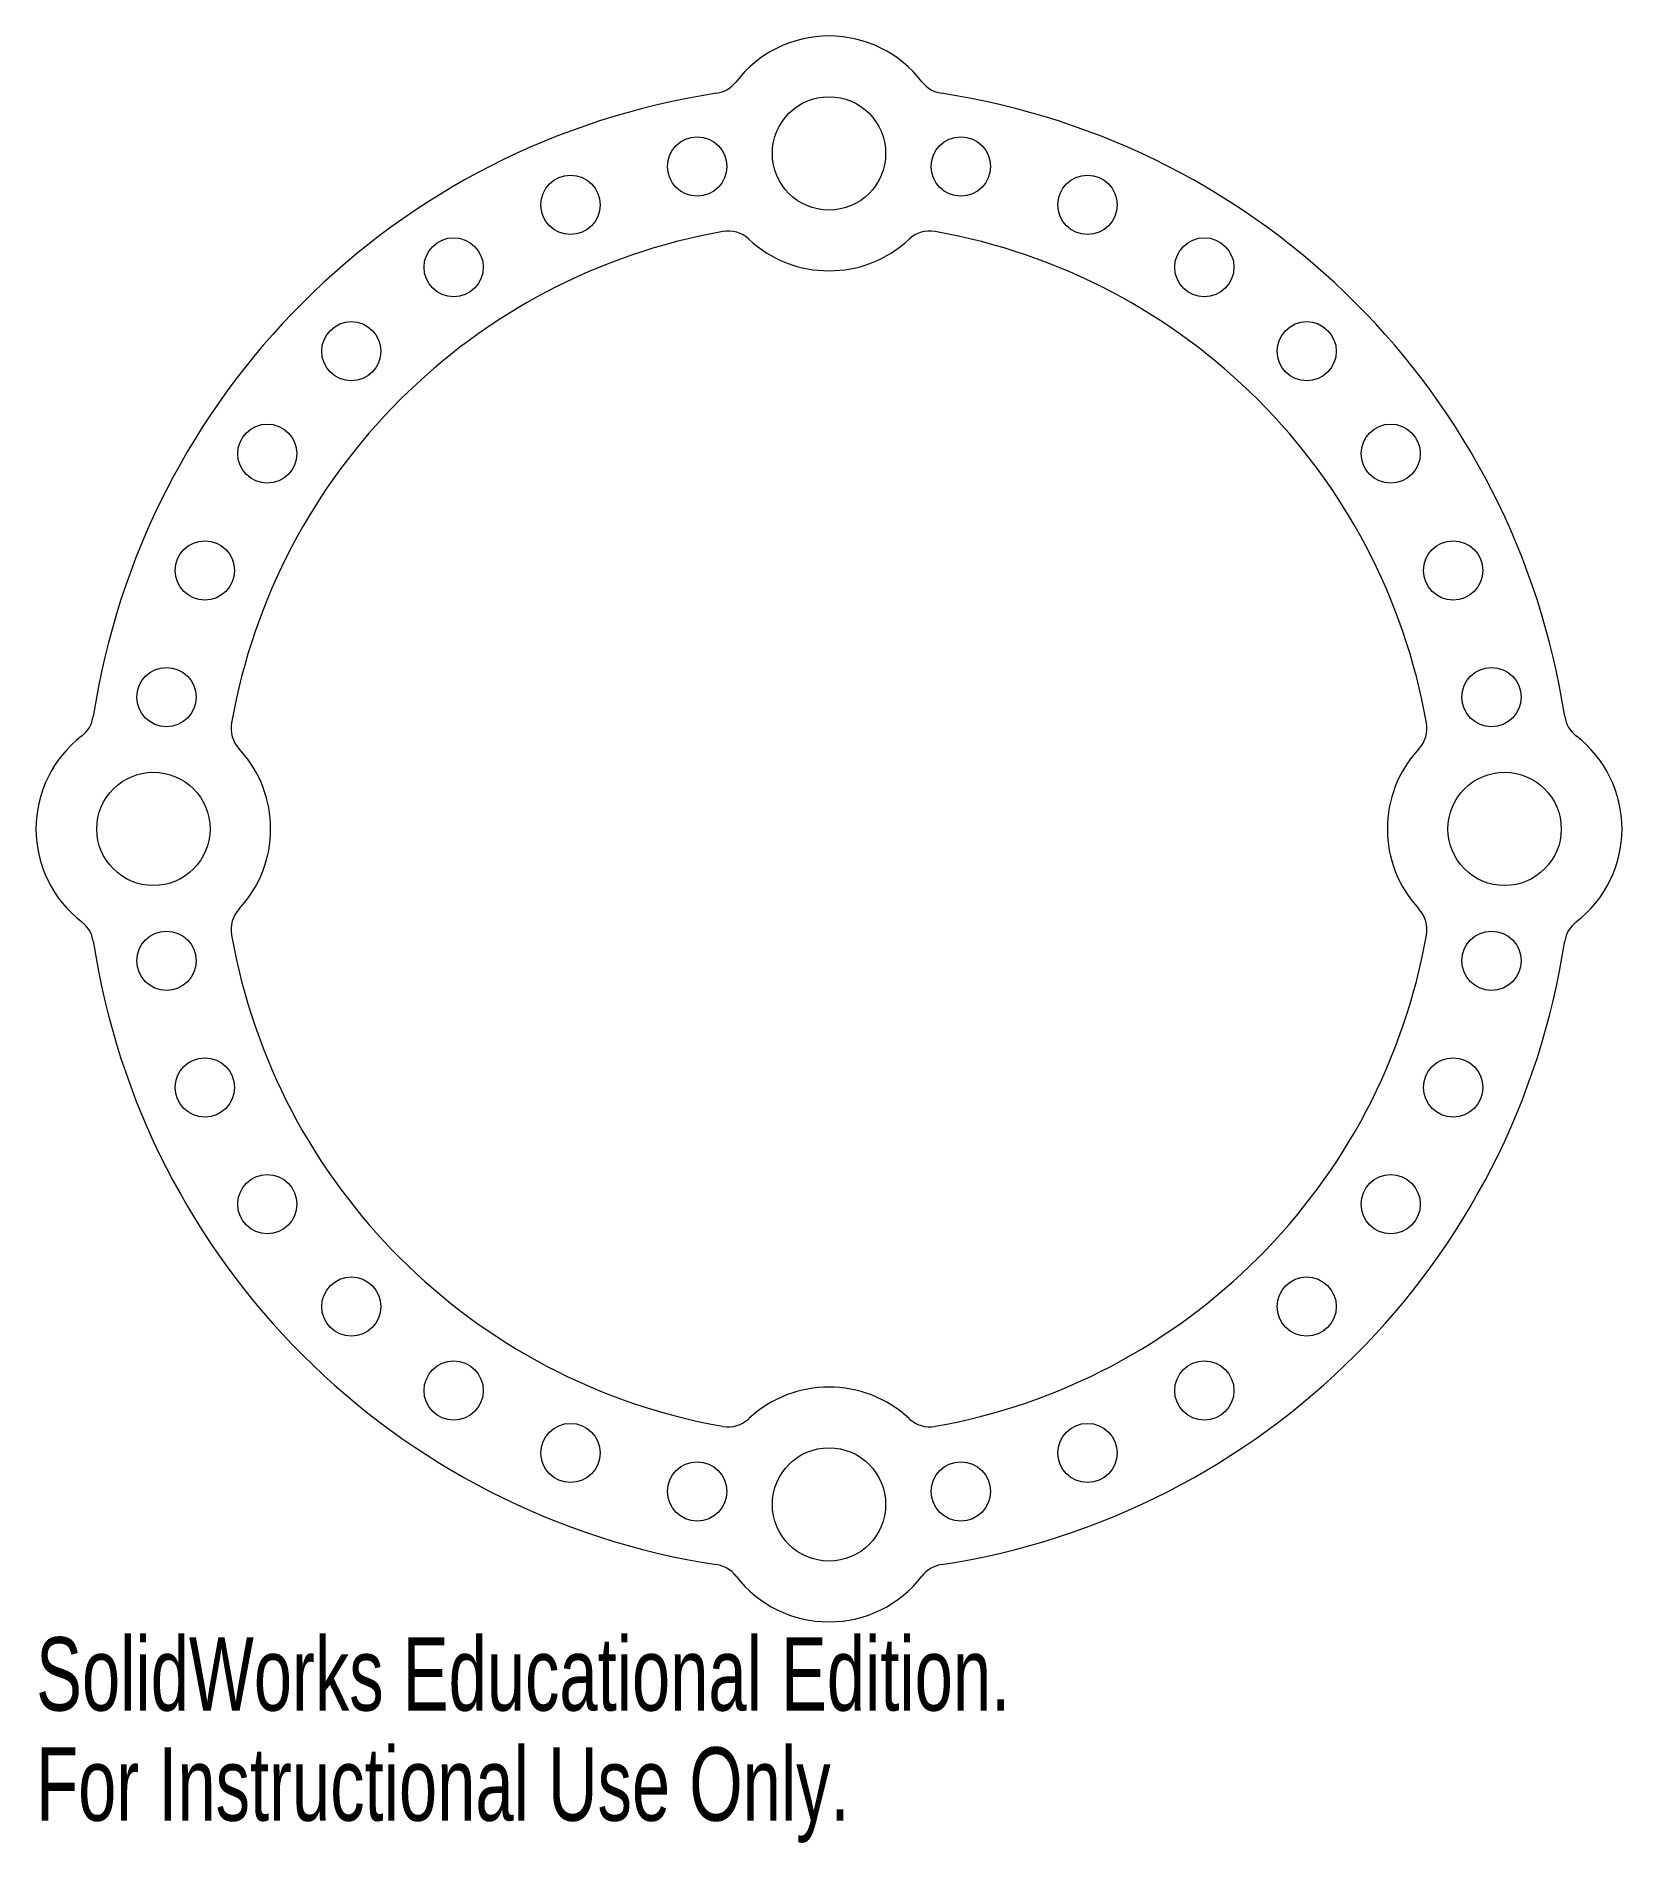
# Model space of a CAD drawing. Header units: millimetres. Extents: x -52 to 52, y -67 to 52.
import ezdxf

# ---------------------------------------------------------------- set-up
doc = ezdxf.new("R2010")
doc.units = ezdxf.units.MM
doc.styles.add('SLDTEXTSTYLE0', font='TXT', dxfattribs={"width": 0.7})

msp = doc.modelspace()

# ---------------------------------------------------------------- linework, layer by layer
at = {"color": 7, "linetype": 'Continuous', "lineweight": 15}
for centre, radius in [((0, 44.48), 3.73), ((-8.68, 43.62), 1.95), ((8.68, 43.62), 1.95), ((-17.02, 41.09), 1.95), ((17.02, 41.09), 1.95), ((-24.71, 36.98), 1.95), ((24.71, 36.98), 1.95), ((-31.45, 31.45), 1.95), ((31.45, 31.45), 1.95), ((-36.98, 24.71), 1.95), ((36.98, 24.71), 1.95), ((-41.09, 17.02), 1.95), ((41.09, 17.02), 1.95), ((-43.62, 8.68), 1.95), ((43.62, 8.68), 1.95), ((-44.48, 0), 3.73), ((44.48, 0), 3.73), ((-43.62, -8.68), 1.95), ((43.62, -8.68), 1.95), ((-41.09, -17.02), 1.95), ((41.09, -17.02), 1.95), ((-36.98, -24.71), 1.95), ((36.98, -24.71), 1.95), ((-31.45, -31.45), 1.95), ((31.45, -31.45), 1.95), ((-24.71, -36.98), 1.95), ((24.71, -36.98), 1.95), ((-17.02, -41.09), 1.95), ((17.02, -41.09), 1.95), ((0, -44.48), 3.73), ((-8.68, -43.62), 1.95), ((8.68, -43.62), 1.95)]:
    msp.add_circle(centre, radius, dxfattribs=at)
for centre, radius, start, end in [((0, 44.48), 7.73, 37.6501, 142.3499), ((-7.7, 50.42), 2, 278.6835, 322.3499), ((7.7, 50.42), 2, 217.6501, 261.3165), ((0, 0), 49, 98.6835, 171.3165), ((0, 0), 49, 8.6835, 81.3165), ((0, 0), 39.95, 100.0698, 169.9302), ((-6.64, 37.37), 2, 46.9757, 100.0698), ((6.64, 37.37), 2, 79.9302, 133.0243), ((0, 0), 39.95, 10.0698, 79.9302), ((0, 44.48), 7.73, 226.9757, 313.0243), ((-50.42, 7.7), 2, 307.6501, 351.3165), ((50.42, 7.7), 2, 188.6835, 232.3499), ((-44.48, 0), 7.73, 127.6501, 232.3499), ((-37.37, 6.64), 2, 169.9302, 223.0243), ((37.37, 6.64), 2, 316.9757, 10.0698), ((44.48, 0), 7.73, 307.6501, 52.3499), ((-44.48, 0), 7.72, 316.9757, 43.0243), ((44.48, 0), 7.72, 136.9757, 223.0243), ((-37.37, -6.64), 2, 136.9757, 190.0698), ((37.37, -6.64), 2, 349.9302, 43.0243), ((-50.42, -7.7), 2, 8.6835, 52.3499), ((0, 0), 39.95, 190.0698, 259.9302), ((0, 0), 39.95, 280.0698, 349.9302), ((50.42, -7.7), 2, 127.6501, 171.3165), ((0, 0), 49, 188.6835, 261.3165), ((0, 0), 49, 278.6835, 351.3165), ((0, -44.48), 7.73, 46.9757, 133.0243), ((-6.64, -37.37), 2, 259.9302, 313.0243), ((6.64, -37.37), 2, 226.9757, 280.0698), ((-7.7, -50.42), 2, 37.6501, 81.3165), ((7.7, -50.42), 2, 98.6835, 142.3499), ((0, -44.48), 7.73, 217.6501, 322.3499)]:
    msp.add_arc(centre, radius, start, end, dxfattribs=at)

# ---------------------------------------------------------------- texts
at = {"color": 7, "linetype": 'Continuous', "char_height": 4.8336, "attachment_point": 1, "style": 'SLDTEXTSTYLE0'}
for s, insert in [('SolidWorks Educational Edition.', (-52.2, -53.22)), ('For Instructional Use Only.', (-52.2, -60.47))]:
    msp.add_mtext(s, dxfattribs=dict(at, insert=insert))

doc.saveas('drawing.dxf')
